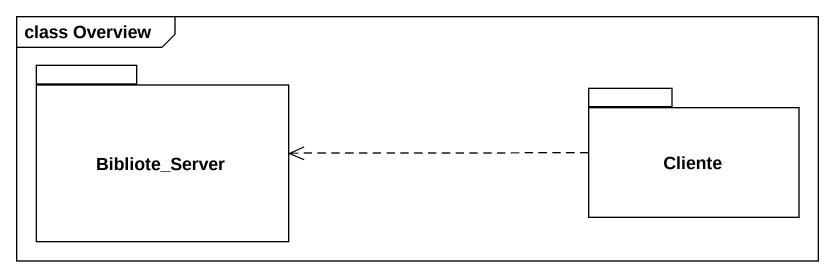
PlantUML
@startuml
mainframe class Overview
package Bibliote_Server {
}
package Cliente {
}
Cliente .left.> Bibliote_Server
@enduml
